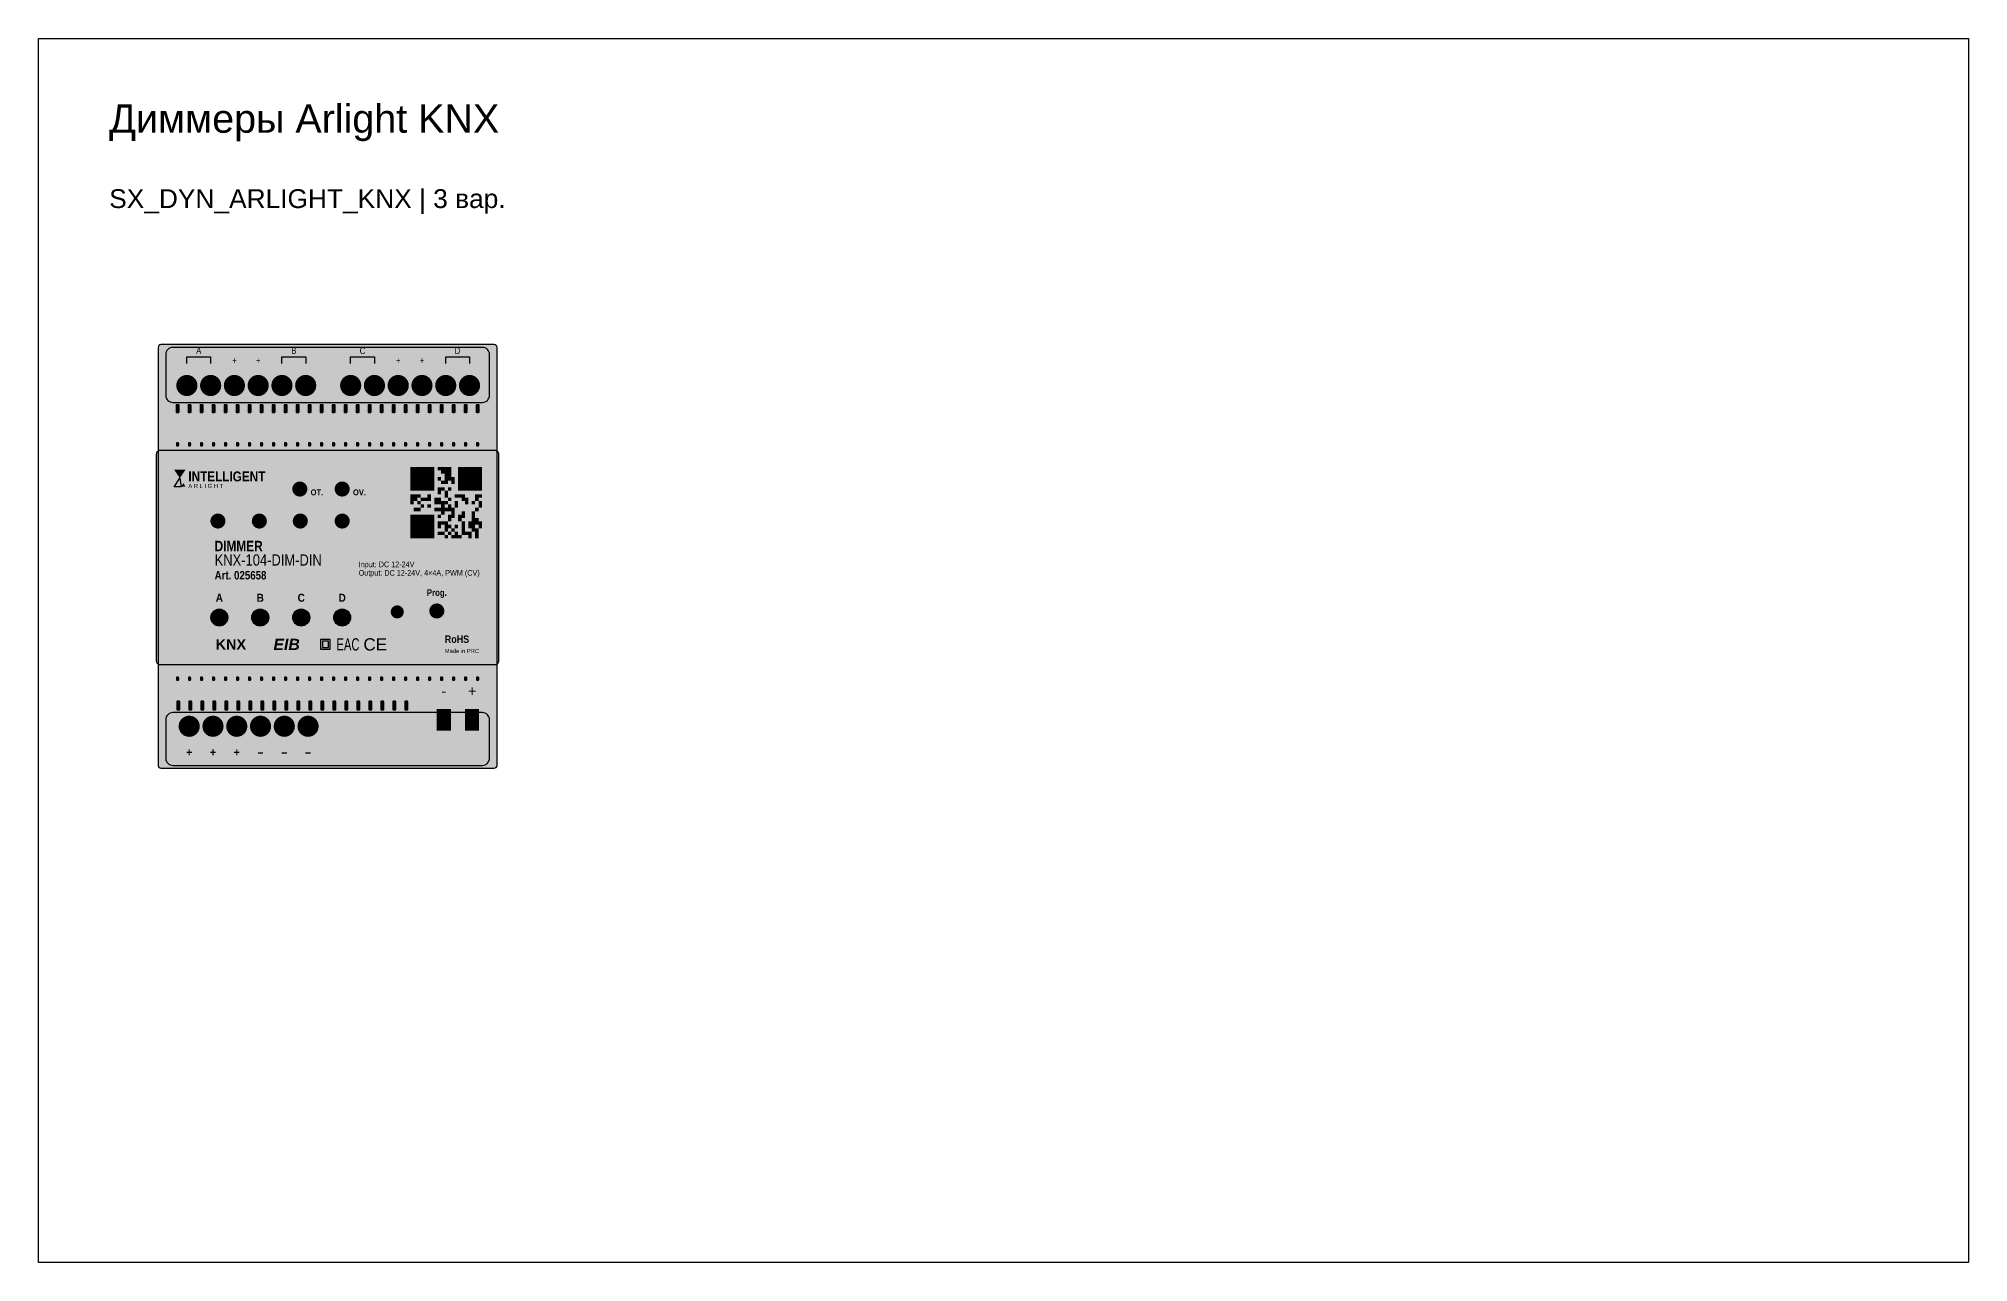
# Model space of a CAD drawing. Header units: millimetres. Extents: x 27500 to 33280, y -10980 to 420.
# Drawn here: x 28360 to 28770, y -800 to -540 of the extents above; entities that cross this region are included whole.
import ezdxf
from ezdxf.enums import TextEntityAlignment as Align

# ---------------------------------------------------------------- set-up
doc = ezdxf.new("R2010")
doc.units = ezdxf.units.MM
doc.styles.add('AL_Arial', font='arial.ttf')
doc.styles.add('AL_ArialBd', font='arialbd.ttf')
doc.styles.add('AL_ArialBdI', font='arialbi.ttf')
doc.styles.add('AL_ArialN', font='ARIALN.TTF')
doc.styles.get("Standard").update_dxf_attribs({"font": 'arial.ttf'})
doc.styles.add('SX_DYNAMIC_ARIAL', font='arial.ttf')

# ---------------------------------------------------------------- blocks, each defined once
blk = doc.blocks.new('SX_DYN_ARLIGHT_KNX_G001')
at = {"true_color": 0xd4d4d0}
blk.add_hatch(color=254, dxfattribs=at).paths.add_polyline_path([(0.6, -45), (71.4, -45, 0.414214), (72, -44.4), (72, 44.4, 0.414214), (71.4, 45), (0.6, 45, 0.414214), (0, 44.4), (0, -44.4, 0.414214)])
at = {"true_color": 0xdcdcd8}
for points in [[(3.1, 32.7), (68.9, 32.7, 0.414214), (70.4, 34.2), (70.4, 42.9, 0.414214), (68.9, 44.4), (3.1, 44.4, 0.414214), (1.6, 42.9), (1.6, 34.2, 0.414214)], [(3.1, -44.4), (68.9, -44.4, 0.414214), (70.4, -42.9), (70.4, -34.7, 0.414214), (68.9, -33.2), (3.1, -33.2, 0.414214), (1.6, -34.7), (1.6, -42.9, 0.414214)]]:
    blk.add_hatch(color=254, dxfattribs=at).paths.add_polyline_path(points)
at = {"true_color": 0x262c28}
h = blk.add_hatch(color=250, dxfattribs=at)
edge = h.paths.add_edge_path()
edge.add_arc((6.1, 36.3), 2.25, 0, 360)
at = {"true_color": 0x466054}
h = blk.add_hatch(color=251, dxfattribs=at)
edge = h.paths.add_edge_path()
edge.add_arc((6.1, 36.3), 1.67, 0, 360)
at = {"true_color": 0x262c28}
h = blk.add_hatch(color=250, dxfattribs=at)
edge = h.paths.add_edge_path()
edge.add_arc((11.15, 36.3), 2.25, 0, 360)
at = {"true_color": 0x466054}
h = blk.add_hatch(color=251, dxfattribs=at)
edge = h.paths.add_edge_path()
edge.add_arc((11.15, 36.3), 1.67, 0, 360)
at = {"true_color": 0x262c28}
h = blk.add_hatch(color=250, dxfattribs=at)
edge = h.paths.add_edge_path()
edge.add_arc((16.2, 36.3), 2.25, 0, 360)
at = {"true_color": 0x466054}
h = blk.add_hatch(color=251, dxfattribs=at)
edge = h.paths.add_edge_path()
edge.add_arc((16.2, 36.3), 1.67, 0, 360)
at = {"true_color": 0x262c28}
h = blk.add_hatch(color=250, dxfattribs=at)
edge = h.paths.add_edge_path()
edge.add_arc((21.25, 36.3), 2.25, 0, 360)
at = {"true_color": 0x466054}
h = blk.add_hatch(color=251, dxfattribs=at)
edge = h.paths.add_edge_path()
edge.add_arc((21.25, 36.3), 1.67, 0, 360)
at = {"true_color": 0x262c28}
h = blk.add_hatch(color=250, dxfattribs=at)
edge = h.paths.add_edge_path()
edge.add_arc((26.3, 36.3), 2.25, 0, 360)
at = {"true_color": 0x466054}
h = blk.add_hatch(color=251, dxfattribs=at)
edge = h.paths.add_edge_path()
edge.add_arc((26.3, 36.3), 1.67, 0, 360)
at = {"true_color": 0x262c28}
h = blk.add_hatch(color=250, dxfattribs=at)
edge = h.paths.add_edge_path()
edge.add_arc((31.35, 36.3), 2.25, 0, 360)
at = {"true_color": 0x466054}
h = blk.add_hatch(color=251, dxfattribs=at)
edge = h.paths.add_edge_path()
edge.add_arc((31.35, 36.3), 1.67, 0, 360)
at = {"true_color": 0x262c28}
h = blk.add_hatch(color=250, dxfattribs=at)
edge = h.paths.add_edge_path()
edge.add_arc((40.9, 36.3), 2.25, 0, 360)
at = {"true_color": 0x466054}
h = blk.add_hatch(color=251, dxfattribs=at)
edge = h.paths.add_edge_path()
edge.add_arc((40.9, 36.3), 1.67, 0, 360)
at = {"true_color": 0x262c28}
h = blk.add_hatch(color=250, dxfattribs=at)
edge = h.paths.add_edge_path()
edge.add_arc((45.95, 36.3), 2.25, 0, 360)
at = {"true_color": 0x466054}
h = blk.add_hatch(color=251, dxfattribs=at)
edge = h.paths.add_edge_path()
edge.add_arc((45.95, 36.3), 1.67, 0, 360)
at = {"true_color": 0x262c28}
h = blk.add_hatch(color=250, dxfattribs=at)
edge = h.paths.add_edge_path()
edge.add_arc((51, 36.3), 2.25, 0, 360)
at = {"true_color": 0x466054}
h = blk.add_hatch(color=251, dxfattribs=at)
edge = h.paths.add_edge_path()
edge.add_arc((51, 36.3), 1.67, 0, 360)
at = {"true_color": 0x262c28}
h = blk.add_hatch(color=250, dxfattribs=at)
edge = h.paths.add_edge_path()
edge.add_arc((56.05, 36.3), 2.25, 0, 360)
at = {"true_color": 0x466054}
h = blk.add_hatch(color=251, dxfattribs=at)
edge = h.paths.add_edge_path()
edge.add_arc((56.05, 36.3), 1.67, 0, 360)
at = {"true_color": 0x262c28}
h = blk.add_hatch(color=250, dxfattribs=at)
edge = h.paths.add_edge_path()
edge.add_arc((61.1, 36.3), 2.25, 0, 360)
at = {"true_color": 0x466054}
h = blk.add_hatch(color=251, dxfattribs=at)
edge = h.paths.add_edge_path()
edge.add_arc((61.1, 36.3), 1.67, 0, 360)
at = {"true_color": 0x262c28}
h = blk.add_hatch(color=250, dxfattribs=at)
edge = h.paths.add_edge_path()
edge.add_arc((66.15, 36.3), 2.25, 0, 360)
at = {"true_color": 0x466054}
h = blk.add_hatch(color=251, dxfattribs=at)
edge = h.paths.add_edge_path()
edge.add_arc((66.15, 36.3), 1.67, 0, 360)
at = {"true_color": 0x3c3c3e}
for points in [[(4, 30.4), (4.25, 30.4, 0.414214), (4.55, 30.7), (4.55, 32.1, 0.414214), (4.25, 32.4), (4, 32.4, 0.414214), (3.7, 32.1), (3.7, 30.7, 0.414214)], [(6.55, 30.4), (6.8, 30.4, 0.414214), (7.1, 30.7), (7.1, 32.1, 0.414214), (6.8, 32.4), (6.55, 32.4, 0.414214), (6.25, 32.1), (6.25, 30.7, 0.414214)], [(9.1, 30.4), (9.35, 30.4, 0.414214), (9.65, 30.7), (9.65, 32.1, 0.414214), (9.35, 32.4), (9.1, 32.4, 0.414214), (8.8, 32.1), (8.8, 30.7, 0.414214)], [(11.65, 30.4), (11.9, 30.4, 0.414214), (12.2, 30.7), (12.2, 32.1, 0.414214), (11.9, 32.4), (11.65, 32.4, 0.414214), (11.35, 32.1), (11.35, 30.7, 0.414214)], [(14.2, 30.4), (14.45, 30.4, 0.414214), (14.75, 30.7), (14.75, 32.1, 0.414214), (14.45, 32.4), (14.2, 32.4, 0.414214), (13.9, 32.1), (13.9, 30.7, 0.414214)], [(16.75, 30.4), (17, 30.4, 0.414214), (17.3, 30.7), (17.3, 32.1, 0.414214), (17, 32.4), (16.75, 32.4, 0.414214), (16.45, 32.1), (16.45, 30.7, 0.414214)], [(19.3, 30.4), (19.55, 30.4, 0.414214), (19.85, 30.7), (19.85, 32.1, 0.414214), (19.55, 32.4), (19.3, 32.4, 0.414214), (19, 32.1), (19, 30.7, 0.414214)], [(21.85, 30.4), (22.1, 30.4, 0.414214), (22.4, 30.7), (22.4, 32.1, 0.414214), (22.1, 32.4), (21.85, 32.4, 0.414214), (21.55, 32.1), (21.55, 30.7, 0.414214)], [(24.4, 30.4), (24.65, 30.4, 0.414214), (24.95, 30.7), (24.95, 32.1, 0.414214), (24.65, 32.4), (24.4, 32.4, 0.414214), (24.1, 32.1), (24.1, 30.7, 0.414214)], [(26.95, 30.4), (27.2, 30.4, 0.414214), (27.5, 30.7), (27.5, 32.1, 0.414214), (27.2, 32.4), (26.95, 32.4, 0.414214), (26.65, 32.1), (26.65, 30.7, 0.414214)], [(29.5, 30.4), (29.75, 30.4, 0.414214), (30.05, 30.7), (30.05, 32.1, 0.414214), (29.75, 32.4), (29.5, 32.4, 0.414214), (29.2, 32.1), (29.2, 30.7, 0.414214)], [(32.05, 30.4), (32.3, 30.4, 0.414214), (32.6, 30.7), (32.6, 32.1, 0.414214), (32.3, 32.4), (32.05, 32.4, 0.414214), (31.75, 32.1), (31.75, 30.7, 0.414214)], [(34.6, 30.4), (34.85, 30.4, 0.414214), (35.15, 30.7), (35.15, 32.1, 0.414214), (34.85, 32.4), (34.6, 32.4, 0.414214), (34.3, 32.1), (34.3, 30.7, 0.414214)], [(37.15, 30.4), (37.4, 30.4, 0.414214), (37.7, 30.7), (37.7, 32.1, 0.414214), (37.4, 32.4), (37.15, 32.4, 0.414214), (36.85, 32.1), (36.85, 30.7, 0.414214)], [(39.7, 30.4), (39.95, 30.4, 0.414214), (40.25, 30.7), (40.25, 32.1, 0.414214), (39.95, 32.4), (39.7, 32.4, 0.414214), (39.4, 32.1), (39.4, 30.7, 0.414214)], [(42.25, 30.4), (42.5, 30.4, 0.414214), (42.8, 30.7), (42.8, 32.1, 0.414214), (42.5, 32.4), (42.25, 32.4, 0.414214), (41.95, 32.1), (41.95, 30.7, 0.414214)], [(44.8, 30.4), (45.05, 30.4, 0.414214), (45.35, 30.7), (45.35, 32.1, 0.414214), (45.05, 32.4), (44.8, 32.4, 0.414214), (44.5, 32.1), (44.5, 30.7, 0.414214)], [(47.35, 30.4), (47.6, 30.4, 0.414214), (47.9, 30.7), (47.9, 32.1, 0.414214), (47.6, 32.4), (47.35, 32.4, 0.414214), (47.05, 32.1), (47.05, 30.7, 0.414214)], [(49.9, 30.4), (50.15, 30.4, 0.414214), (50.45, 30.7), (50.45, 32.1, 0.414214), (50.15, 32.4), (49.9, 32.4, 0.414214), (49.6, 32.1), (49.6, 30.7, 0.414214)], [(52.45, 30.4), (52.7, 30.4, 0.414214), (53, 30.7), (53, 32.1, 0.414214), (52.7, 32.4), (52.45, 32.4, 0.414214), (52.15, 32.1), (52.15, 30.7, 0.414214)], [(55, 30.4), (55.25, 30.4, 0.414214), (55.55, 30.7), (55.55, 32.1, 0.414214), (55.25, 32.4), (55, 32.4, 0.414214), (54.7, 32.1), (54.7, 30.7, 0.414214)], [(57.55, 30.4), (57.8, 30.4, 0.414214), (58.1, 30.7), (58.1, 32.1, 0.414214), (57.8, 32.4), (57.55, 32.4, 0.414214), (57.25, 32.1), (57.25, 30.7, 0.414214)], [(60.1, 30.4), (60.35, 30.4, 0.414214), (60.65, 30.7), (60.65, 32.1, 0.414214), (60.35, 32.4), (60.1, 32.4, 0.414214), (59.8, 32.1), (59.8, 30.7, 0.414214)], [(62.65, 30.4), (62.9, 30.4, 0.414214), (63.2, 30.7), (63.2, 32.1, 0.414214), (62.9, 32.4), (62.65, 32.4, 0.414214), (62.35, 32.1), (62.35, 30.7, 0.414214)], [(65.2, 30.4), (65.45, 30.4, 0.414214), (65.75, 30.7), (65.75, 32.1, 0.414214), (65.45, 32.4), (65.2, 32.4, 0.414214), (64.9, 32.1), (64.9, 30.7, 0.414214)], [(67.75, 30.4), (68, 30.4, 0.414214), (68.3, 30.7), (68.3, 32.1, 0.414214), (68, 32.4), (67.75, 32.4, 0.414214), (67.45, 32.1), (67.45, 30.7, 0.414214)], [(4.15, -32.8), (4.4, -32.8, 0.414214), (4.7, -32.5), (4.7, -30.9, 0.414214), (4.4, -30.6), (4.15, -30.6, 0.414214), (3.85, -30.9), (3.85, -32.5, 0.414214)], [(6.7, -32.8), (6.95, -32.8, 0.414214), (7.25, -32.5), (7.25, -30.9, 0.414214), (6.95, -30.6), (6.7, -30.6, 0.414214), (6.4, -30.9), (6.4, -32.5, 0.414214)], [(9.25, -32.8), (9.5, -32.8, 0.414214), (9.8, -32.5), (9.8, -30.9, 0.414214), (9.5, -30.6), (9.25, -30.6, 0.414214), (8.95, -30.9), (8.95, -32.5, 0.414214)], [(11.8, -32.8), (12.05, -32.8, 0.414214), (12.35, -32.5), (12.35, -30.9, 0.414214), (12.05, -30.6), (11.8, -30.6, 0.414214), (11.5, -30.9), (11.5, -32.5, 0.414214)], [(14.35, -32.8), (14.6, -32.8, 0.414214), (14.9, -32.5), (14.9, -30.9, 0.414214), (14.6, -30.6), (14.35, -30.6, 0.414214), (14.05, -30.9), (14.05, -32.5, 0.414214)], [(16.9, -32.8), (17.15, -32.8, 0.414214), (17.45, -32.5), (17.45, -30.9, 0.414214), (17.15, -30.6), (16.9, -30.6, 0.414214), (16.6, -30.9), (16.6, -32.5, 0.414214)], [(19.45, -32.8), (19.7, -32.8, 0.414214), (20, -32.5), (20, -30.9, 0.414214), (19.7, -30.6), (19.45, -30.6, 0.414214), (19.15, -30.9), (19.15, -32.5, 0.414214)], [(22, -32.8), (22.25, -32.8, 0.414214), (22.55, -32.5), (22.55, -30.9, 0.414214), (22.25, -30.6), (22, -30.6, 0.414214), (21.7, -30.9), (21.7, -32.5, 0.414214)], [(24.55, -32.8), (24.8, -32.8, 0.414214), (25.1, -32.5), (25.1, -30.9, 0.414214), (24.8, -30.6), (24.55, -30.6, 0.414214), (24.25, -30.9), (24.25, -32.5, 0.414214)], [(27.1, -32.8), (27.35, -32.8, 0.414214), (27.65, -32.5), (27.65, -30.9, 0.414214), (27.35, -30.6), (27.1, -30.6, 0.414214), (26.8, -30.9), (26.8, -32.5, 0.414214)], [(29.65, -32.8), (29.9, -32.8, 0.414214), (30.2, -32.5), (30.2, -30.9, 0.414214), (29.9, -30.6), (29.65, -30.6, 0.414214), (29.35, -30.9), (29.35, -32.5, 0.414214)], [(32.2, -32.8), (32.45, -32.8, 0.414214), (32.75, -32.5), (32.75, -30.9, 0.414214), (32.45, -30.6), (32.2, -30.6, 0.414214), (31.9, -30.9), (31.9, -32.5, 0.414214)], [(34.75, -32.8), (35, -32.8, 0.414214), (35.3, -32.5), (35.3, -30.9, 0.414214), (35, -30.6), (34.75, -30.6, 0.414214), (34.45, -30.9), (34.45, -32.5, 0.414214)], [(37.3, -32.8), (37.55, -32.8, 0.414214), (37.85, -32.5), (37.85, -30.9, 0.414214), (37.55, -30.6), (37.3, -30.6, 0.414214), (37, -30.9), (37, -32.5, 0.414214)], [(39.85, -32.8), (40.1, -32.8, 0.414214), (40.4, -32.5), (40.4, -30.9, 0.414214), (40.1, -30.6), (39.85, -30.6, 0.414214), (39.55, -30.9), (39.55, -32.5, 0.414214)], [(42.4, -32.8), (42.65, -32.8, 0.414214), (42.95, -32.5), (42.95, -30.9, 0.414214), (42.65, -30.6), (42.4, -30.6, 0.414214), (42.1, -30.9), (42.1, -32.5, 0.414214)], [(44.95, -32.8), (45.2, -32.8, 0.414214), (45.5, -32.5), (45.5, -30.9, 0.414214), (45.2, -30.6), (44.95, -30.6, 0.414214), (44.65, -30.9), (44.65, -32.5, 0.414214)], [(47.5, -32.8), (47.75, -32.8, 0.414214), (48.05, -32.5), (48.05, -30.9, 0.414214), (47.75, -30.6), (47.5, -30.6, 0.414214), (47.2, -30.9), (47.2, -32.5, 0.414214)], [(50.05, -32.8), (50.3, -32.8, 0.414214), (50.6, -32.5), (50.6, -30.9, 0.414214), (50.3, -30.6), (50.05, -30.6, 0.414214), (49.75, -30.9), (49.75, -32.5, 0.414214)], [(52.6, -32.8), (52.85, -32.8, 0.414214), (53.15, -32.5), (53.15, -30.9, 0.414214), (52.85, -30.6), (52.6, -30.6, 0.414214), (52.3, -30.9), (52.3, -32.5, 0.414214)]]:
    blk.add_hatch(color=250, dxfattribs=at).paths.add_polyline_path(points)
at = {"true_color": 0xe8e8e5}
blk.add_hatch(color=254, dxfattribs=at).paths.add_polyline_path([(0.4, -23), (71.6, -23, 0.414214), (72.4, -22.2), (72.4, 21.7, 0.414214), (71.6, 22.5), (0.4, 22.5, 0.414214), (-0.4, 21.7), (-0.4, -22.2, 0.414214)])
at = {"true_color": 0x787878}
for points in [[(4.07, 23.3), (4.17, 23.3, 0.414214), (4.47, 23.6), (4.47, 24, 0.414214), (4.17, 24.3), (4.07, 24.3, 0.414214), (3.77, 24), (3.77, 23.6, 0.414214)], [(6.62, 23.3), (6.72, 23.3, 0.414214), (7.02, 23.6), (7.02, 24, 0.414214), (6.72, 24.3), (6.62, 24.3, 0.414214), (6.32, 24), (6.32, 23.6, 0.414214)], [(9.18, 23.3), (9.27, 23.3, 0.414214), (9.57, 23.6), (9.57, 24, 0.414214), (9.27, 24.3), (9.18, 24.3, 0.414214), (8.87, 24), (8.87, 23.6, 0.414214)], [(11.72, 23.3), (11.82, 23.3, 0.414214), (12.12, 23.6), (12.12, 24, 0.414214), (11.82, 24.3), (11.72, 24.3, 0.414214), (11.43, 24), (11.43, 23.6, 0.414214)], [(14.28, 23.3), (14.37, 23.3, 0.414214), (14.68, 23.6), (14.68, 24, 0.414214), (14.37, 24.3), (14.28, 24.3, 0.414214), (13.97, 24), (13.97, 23.6, 0.414214)], [(16.82, 23.3), (16.92, 23.3, 0.414214), (17.23, 23.6), (17.23, 24, 0.414214), (16.92, 24.3), (16.82, 24.3, 0.414214), (16.52, 24), (16.52, 23.6, 0.414214)], [(19.38, 23.3), (19.47, 23.3, 0.414214), (19.77, 23.6), (19.77, 24, 0.414214), (19.47, 24.3), (19.38, 24.3, 0.414214), (19.07, 24), (19.07, 23.6, 0.414214)], [(21.93, 23.3), (22.02, 23.3, 0.414214), (22.32, 23.6), (22.32, 24, 0.414214), (22.02, 24.3), (21.93, 24.3, 0.414214), (21.62, 24), (21.62, 23.6, 0.414214)], [(24.48, 23.3), (24.57, 23.3, 0.414214), (24.88, 23.6), (24.88, 24, 0.414214), (24.57, 24.3), (24.48, 24.3, 0.414214), (24.18, 24), (24.18, 23.6, 0.414214)], [(27.02, 23.3), (27.12, 23.3, 0.414214), (27.43, 23.6), (27.43, 24, 0.414214), (27.12, 24.3), (27.02, 24.3, 0.414214), (26.73, 24), (26.73, 23.6, 0.414214)], [(29.57, 23.3), (29.68, 23.3, 0.414214), (29.98, 23.6), (29.98, 24, 0.414214), (29.68, 24.3), (29.57, 24.3, 0.414214), (29.27, 24), (29.27, 23.6, 0.414214)], [(32.12, 23.3), (32.23, 23.3, 0.414214), (32.52, 23.6), (32.52, 24, 0.414214), (32.23, 24.3), (32.12, 24.3, 0.414214), (31.82, 24), (31.82, 23.6, 0.414214)], [(34.67, 23.3), (34.78, 23.3, 0.414214), (35.08, 23.6), (35.08, 24, 0.414214), (34.78, 24.3), (34.67, 24.3, 0.414214), (34.38, 24), (34.38, 23.6, 0.414214)], [(37.23, 23.3), (37.33, 23.3, 0.414214), (37.62, 23.6), (37.62, 24, 0.414214), (37.33, 24.3), (37.23, 24.3, 0.414214), (36.92, 24), (36.92, 23.6, 0.414214)], [(39.77, 23.3), (39.88, 23.3, 0.414214), (40.17, 23.6), (40.17, 24, 0.414214), (39.88, 24.3), (39.77, 24.3, 0.414214), (39.48, 24), (39.48, 23.6, 0.414214)], [(42.33, 23.3), (42.42, 23.3, 0.414214), (42.73, 23.6), (42.73, 24, 0.414214), (42.42, 24.3), (42.33, 24.3, 0.414214), (42.02, 24), (42.02, 23.6, 0.414214)], [(44.87, 23.3), (44.98, 23.3, 0.414214), (45.27, 23.6), (45.27, 24, 0.414214), (44.98, 24.3), (44.87, 24.3, 0.414214), (44.58, 24), (44.58, 23.6, 0.414214)], [(47.42, 23.3), (47.52, 23.3, 0.414214), (47.83, 23.6), (47.83, 24, 0.414214), (47.52, 24.3), (47.42, 24.3, 0.414214), (47.12, 24), (47.12, 23.6, 0.414214)], [(49.98, 23.3), (50.08, 23.3, 0.414214), (50.38, 23.6), (50.38, 24, 0.414214), (50.08, 24.3), (49.98, 24.3, 0.414214), (49.67, 24), (49.67, 23.6, 0.414214)], [(52.52, 23.3), (52.62, 23.3, 0.414214), (52.92, 23.6), (52.92, 24, 0.414214), (52.62, 24.3), (52.52, 24.3, 0.414214), (52.23, 24), (52.23, 23.6, 0.414214)], [(55.08, 23.3), (55.17, 23.3, 0.414214), (55.48, 23.6), (55.48, 24, 0.414214), (55.17, 24.3), (55.08, 24.3, 0.414214), (54.77, 24), (54.77, 23.6, 0.414214)], [(57.62, 23.3), (57.73, 23.3, 0.414214), (58.02, 23.6), (58.02, 24, 0.414214), (57.73, 24.3), (57.62, 24.3, 0.414214), (57.33, 24), (57.33, 23.6, 0.414214)], [(60.17, 23.3), (60.27, 23.3, 0.414214), (60.58, 23.6), (60.58, 24, 0.414214), (60.27, 24.3), (60.17, 24.3, 0.414214), (59.87, 24), (59.87, 23.6, 0.414214)], [(62.73, 23.3), (62.83, 23.3, 0.414214), (63.12, 23.6), (63.12, 24, 0.414214), (62.83, 24.3), (62.73, 24.3, 0.414214), (62.42, 24), (62.42, 23.6, 0.414214)], [(65.27, 23.3), (65.38, 23.3, 0.414214), (65.67, 23.6), (65.67, 24, 0.414214), (65.38, 24.3), (65.27, 24.3, 0.414214), (64.97, 24), (64.97, 23.6, 0.414214)], [(67.82, 23.3), (67.92, 23.3, 0.414214), (68.22, 23.6), (68.22, 24, 0.414214), (67.92, 24.3), (67.82, 24.3, 0.414214), (67.52, 24), (67.52, 23.6, 0.414214)], [(4.07, -26.5), (4.17, -26.5, 0.414214), (4.47, -26.2), (4.47, -25.8, 0.414214), (4.17, -25.5), (4.07, -25.5, 0.414214), (3.77, -25.8), (3.77, -26.2, 0.414214)], [(6.62, -26.5), (6.72, -26.5, 0.414214), (7.02, -26.2), (7.02, -25.8, 0.414214), (6.72, -25.5), (6.62, -25.5, 0.414214), (6.32, -25.8), (6.32, -26.2, 0.414214)], [(9.18, -26.5), (9.27, -26.5, 0.414214), (9.57, -26.2), (9.57, -25.8, 0.414214), (9.27, -25.5), (9.18, -25.5, 0.414214), (8.87, -25.8), (8.87, -26.2, 0.414214)], [(11.72, -26.5), (11.82, -26.5, 0.414214), (12.12, -26.2), (12.12, -25.8, 0.414214), (11.82, -25.5), (11.72, -25.5, 0.414214), (11.43, -25.8), (11.43, -26.2, 0.414214)], [(14.28, -26.5), (14.37, -26.5, 0.414214), (14.68, -26.2), (14.68, -25.8, 0.414214), (14.37, -25.5), (14.28, -25.5, 0.414214), (13.97, -25.8), (13.97, -26.2, 0.414214)], [(16.82, -26.5), (16.92, -26.5, 0.414214), (17.23, -26.2), (17.23, -25.8, 0.414214), (16.92, -25.5), (16.82, -25.5, 0.414214), (16.52, -25.8), (16.52, -26.2, 0.414214)], [(19.38, -26.5), (19.47, -26.5, 0.414214), (19.77, -26.2), (19.77, -25.8, 0.414214), (19.47, -25.5), (19.38, -25.5, 0.414214), (19.07, -25.8), (19.07, -26.2, 0.414214)], [(21.93, -26.5), (22.02, -26.5, 0.414214), (22.32, -26.2), (22.32, -25.8, 0.414214), (22.02, -25.5), (21.93, -25.5, 0.414214), (21.62, -25.8), (21.62, -26.2, 0.414214)], [(24.48, -26.5), (24.57, -26.5, 0.414214), (24.88, -26.2), (24.88, -25.8, 0.414214), (24.57, -25.5), (24.48, -25.5, 0.414214), (24.18, -25.8), (24.18, -26.2, 0.414214)], [(27.02, -26.5), (27.12, -26.5, 0.414214), (27.43, -26.2), (27.43, -25.8, 0.414214), (27.12, -25.5), (27.02, -25.5, 0.414214), (26.73, -25.8), (26.73, -26.2, 0.414214)], [(29.57, -26.5), (29.68, -26.5, 0.414214), (29.98, -26.2), (29.98, -25.8, 0.414214), (29.68, -25.5), (29.57, -25.5, 0.414214), (29.27, -25.8), (29.27, -26.2, 0.414214)], [(32.12, -26.5), (32.23, -26.5, 0.414214), (32.52, -26.2), (32.52, -25.8, 0.414214), (32.23, -25.5), (32.12, -25.5, 0.414214), (31.82, -25.8), (31.82, -26.2, 0.414214)], [(34.67, -26.5), (34.78, -26.5, 0.414214), (35.08, -26.2), (35.08, -25.8, 0.414214), (34.78, -25.5), (34.67, -25.5, 0.414214), (34.38, -25.8), (34.38, -26.2, 0.414214)], [(37.23, -26.5), (37.33, -26.5, 0.414214), (37.62, -26.2), (37.62, -25.8, 0.414214), (37.33, -25.5), (37.23, -25.5, 0.414214), (36.92, -25.8), (36.92, -26.2, 0.414214)], [(39.77, -26.5), (39.88, -26.5, 0.414214), (40.17, -26.2), (40.17, -25.8, 0.414214), (39.88, -25.5), (39.77, -25.5, 0.414214), (39.48, -25.8), (39.48, -26.2, 0.414214)], [(42.33, -26.5), (42.42, -26.5, 0.414214), (42.73, -26.2), (42.73, -25.8, 0.414214), (42.42, -25.5), (42.33, -25.5, 0.414214), (42.02, -25.8), (42.02, -26.2, 0.414214)], [(44.87, -26.5), (44.98, -26.5, 0.414214), (45.27, -26.2), (45.27, -25.8, 0.414214), (44.98, -25.5), (44.87, -25.5, 0.414214), (44.58, -25.8), (44.58, -26.2, 0.414214)], [(47.42, -26.5), (47.52, -26.5, 0.414214), (47.83, -26.2), (47.83, -25.8, 0.414214), (47.52, -25.5), (47.42, -25.5, 0.414214), (47.12, -25.8), (47.12, -26.2, 0.414214)], [(49.98, -26.5), (50.08, -26.5, 0.414214), (50.38, -26.2), (50.38, -25.8, 0.414214), (50.08, -25.5), (49.98, -25.5, 0.414214), (49.67, -25.8), (49.67, -26.2, 0.414214)], [(52.52, -26.5), (52.62, -26.5, 0.414214), (52.92, -26.2), (52.92, -25.8, 0.414214), (52.62, -25.5), (52.52, -25.5, 0.414214), (52.23, -25.8), (52.23, -26.2, 0.414214)], [(55.08, -26.5), (55.17, -26.5, 0.414214), (55.48, -26.2), (55.48, -25.8, 0.414214), (55.17, -25.5), (55.08, -25.5, 0.414214), (54.77, -25.8), (54.77, -26.2, 0.414214)], [(57.62, -26.5), (57.73, -26.5, 0.414214), (58.02, -26.2), (58.02, -25.8, 0.414214), (57.73, -25.5), (57.62, -25.5, 0.414214), (57.33, -25.8), (57.33, -26.2, 0.414214)], [(60.17, -26.5), (60.27, -26.5, 0.414214), (60.58, -26.2), (60.58, -25.8, 0.414214), (60.27, -25.5), (60.17, -25.5, 0.414214), (59.87, -25.8), (59.87, -26.2, 0.414214)], [(62.73, -26.5), (62.83, -26.5, 0.414214), (63.12, -26.2), (63.12, -25.8, 0.414214), (62.83, -25.5), (62.73, -25.5, 0.414214), (62.42, -25.8), (62.42, -26.2, 0.414214)], [(65.27, -26.5), (65.38, -26.5, 0.414214), (65.67, -26.2), (65.67, -25.8, 0.414214), (65.38, -25.5), (65.27, -25.5, 0.414214), (64.97, -25.8), (64.97, -26.2, 0.414214)], [(67.82, -26.5), (67.92, -26.5, 0.414214), (68.22, -26.2), (68.22, -25.8, 0.414214), (67.92, -25.5), (67.82, -25.5, 0.414214), (67.52, -25.8), (67.52, -26.2, 0.414214)]]:
    blk.add_hatch(color=8, dxfattribs=at).paths.add_polyline_path(points)
at = {"true_color": 0x28282a}
blk.add_hatch(color=250, dxfattribs=at).paths.add_polyline_path([(3.4, 18.41), (5.82, 18.41), (4.61, 16.6)])
at = {"true_color": 0x1e1e20}
for points in [[(53.6, 13.93), (58.67, 13.93), (58.67, 19), (53.6, 19)], [(55.05, 15.38), (57.22, 15.38), (57.22, 17.55), (55.05, 17.55)], [(59.39, 18.28), (60.11, 18.28), (60.11, 19), (59.39, 19)], [(59.39, 16.1), (60.11, 16.1), (60.11, 16.83), (59.39, 16.83)], [(60.11, 18.28), (60.84, 18.28), (60.84, 19), (60.11, 19)], [(60.11, 17.55), (60.84, 17.55), (60.84, 18.28), (60.11, 18.28)], [(60.84, 18.28), (61.56, 18.28), (61.56, 19), (60.84, 19)], [(60.84, 17.55), (61.56, 17.55), (61.56, 18.28), (60.84, 18.28)], [(60.84, 16.83), (61.56, 16.83), (61.56, 17.55), (60.84, 17.55)], [(60.84, 16.1), (61.56, 16.1), (61.56, 16.83), (60.84, 16.83)], [(61.56, 18.28), (62.29, 18.28), (62.29, 19), (61.56, 19)], [(61.56, 17.55), (62.29, 17.55), (62.29, 18.28), (61.56, 18.28)], [(61.56, 16.83), (62.29, 16.83), (62.29, 17.55), (61.56, 17.55)], [(61.56, 16.1), (62.29, 16.1), (62.29, 16.83), (61.56, 16.83)], [(62.29, 16.1), (63.01, 16.1), (63.01, 16.83), (62.29, 16.83)], [(63.73, 13.93), (68.8, 13.93), (68.8, 19), (63.73, 19)], [(65.18, 15.38), (67.35, 15.38), (67.35, 17.55), (65.18, 17.55)], [(53.6, 12.49), (54.32, 12.49), (54.32, 13.21), (53.6, 13.21)], [(53.6, 11.76), (54.32, 11.76), (54.32, 12.49), (53.6, 12.49)], [(54.32, 12.49), (55.05, 12.49), (55.05, 13.21), (54.32, 13.21)], [(54.32, 11.76), (55.05, 11.76), (55.05, 12.49), (54.32, 12.49)], [(55.05, 12.49), (55.77, 12.49), (55.77, 13.21), (55.05, 13.21)], [(55.77, 11.76), (56.5, 11.76), (56.5, 12.49), (55.77, 12.49)], [(56.5, 11.76), (57.22, 11.76), (57.22, 12.49), (56.5, 12.49)], [(57.22, 12.49), (57.94, 12.49), (57.94, 13.21), (57.22, 13.21)], [(57.22, 11.76), (57.94, 11.76), (57.94, 12.49), (57.22, 12.49)], [(58.67, 11.76), (59.39, 11.76), (59.39, 12.49), (58.67, 12.49)], [(59.39, 13.93), (60.11, 13.93), (60.11, 14.66), (59.39, 14.66)], [(59.39, 13.21), (60.11, 13.21), (60.11, 13.93), (59.39, 13.93)], [(59.39, 11.76), (60.11, 11.76), (60.11, 12.49), (59.39, 12.49)], [(60.11, 15.38), (60.84, 15.38), (60.84, 16.1), (60.11, 16.1)], [(60.11, 13.93), (60.84, 13.93), (60.84, 14.66), (60.11, 14.66)], [(60.84, 15.38), (61.56, 15.38), (61.56, 16.1), (60.84, 16.1)], [(60.84, 13.21), (61.56, 13.21), (61.56, 13.93), (60.84, 13.93)], [(60.84, 12.49), (61.56, 12.49), (61.56, 13.21), (60.84, 13.21)], [(61.56, 13.93), (62.29, 13.93), (62.29, 14.66), (61.56, 14.66)], [(61.56, 11.76), (62.29, 11.76), (62.29, 12.49), (61.56, 12.49)], [(62.29, 15.38), (63.01, 15.38), (63.01, 16.1), (62.29, 16.1)], [(63.01, 12.49), (63.73, 12.49), (63.73, 13.21), (63.01, 13.21)], [(63.73, 12.49), (64.46, 12.49), (64.46, 13.21), (63.73, 13.21)], [(64.46, 12.49), (65.18, 12.49), (65.18, 13.21), (64.46, 13.21)], [(64.46, 11.76), (65.18, 11.76), (65.18, 12.49), (64.46, 12.49)], [(65.18, 11.76), (65.9, 11.76), (65.9, 12.49), (65.18, 12.49)], [(67.35, 12.49), (68.08, 12.49), (68.08, 13.21), (67.35, 13.21)], [(67.35, 11.76), (68.08, 11.76), (68.08, 12.49), (67.35, 12.49)], [(68.08, 12.49), (68.8, 12.49), (68.8, 13.21), (68.08, 13.21)], [(53.6, 11.04), (54.32, 11.04), (54.32, 11.76), (53.6, 11.76)], [(53.6, 3.8), (58.67, 3.8), (58.67, 8.87), (53.6, 8.87)], [(54.32, 9.59), (55.05, 9.59), (55.05, 10.31), (54.32, 10.31)], [(55.05, 11.04), (55.77, 11.04), (55.77, 11.76), (55.05, 11.76)], [(55.05, 9.59), (55.77, 9.59), (55.77, 10.31), (55.05, 10.31)], [(55.77, 10.31), (56.5, 10.31), (56.5, 11.04), (55.77, 11.04)], [(57.22, 10.31), (57.94, 10.31), (57.94, 11.04), (57.22, 11.04)], [(58.67, 11.04), (59.39, 11.04), (59.39, 11.76), (58.67, 11.76)], [(58.67, 9.59), (59.39, 9.59), (59.39, 10.31), (58.67, 10.31)], [(59.39, 11.04), (60.11, 11.04), (60.11, 11.76), (59.39, 11.76)], [(59.39, 9.59), (60.11, 9.59), (60.11, 10.31), (59.39, 10.31)], [(59.39, 8.14), (60.11, 8.14), (60.11, 8.87), (59.39, 8.87)], [(60.11, 11.04), (60.84, 11.04), (60.84, 11.76), (60.11, 11.76)], [(60.11, 10.31), (60.84, 10.31), (60.84, 11.04), (60.11, 11.04)], [(60.11, 9.59), (60.84, 9.59), (60.84, 10.31), (60.11, 10.31)], [(60.11, 8.87), (60.84, 8.87), (60.84, 9.59), (60.11, 9.59)], [(60.84, 11.04), (61.56, 11.04), (61.56, 11.76), (60.84, 11.76)], [(60.84, 9.59), (61.56, 9.59), (61.56, 10.31), (60.84, 10.31)], [(61.56, 10.31), (62.29, 10.31), (62.29, 11.04), (61.56, 11.04)], [(61.56, 9.59), (62.29, 9.59), (62.29, 10.31), (61.56, 10.31)], [(61.56, 8.14), (62.29, 8.14), (62.29, 8.87), (61.56, 8.87)], [(62.29, 9.59), (63.01, 9.59), (63.01, 10.31), (62.29, 10.31)], [(62.29, 8.87), (63.01, 8.87), (63.01, 9.59), (62.29, 9.59)], [(62.29, 8.14), (63.01, 8.14), (63.01, 8.87), (62.29, 8.87)], [(63.01, 11.04), (63.73, 11.04), (63.73, 11.76), (63.01, 11.76)], [(63.01, 10.31), (63.73, 10.31), (63.73, 11.04), (63.01, 11.04)], [(63.73, 8.14), (64.46, 8.14), (64.46, 8.87), (63.73, 8.87)], [(64.46, 8.87), (65.18, 8.87), (65.18, 9.59), (64.46, 9.59)], [(64.46, 8.14), (65.18, 8.14), (65.18, 8.87), (64.46, 8.87)], [(65.18, 11.04), (65.9, 11.04), (65.9, 11.76), (65.18, 11.76)], [(66.63, 11.04), (67.35, 11.04), (67.35, 11.76), (66.63, 11.76)], [(66.63, 8.87), (67.35, 8.87), (67.35, 9.59), (66.63, 9.59)], [(66.63, 8.14), (67.35, 8.14), (67.35, 8.87), (66.63, 8.87)], [(67.35, 9.59), (68.08, 9.59), (68.08, 10.31), (67.35, 10.31)], [(68.08, 11.04), (68.8, 11.04), (68.8, 11.76), (68.08, 11.76)], [(68.08, 10.31), (68.8, 10.31), (68.8, 11.04), (68.08, 11.04)], [(55.05, 5.25), (57.22, 5.25), (57.22, 7.42), (55.05, 7.42)], [(59.39, 6.7), (60.11, 6.7), (60.11, 7.42), (59.39, 7.42)], [(59.39, 5.97), (60.11, 5.97), (60.11, 6.7), (59.39, 6.7)], [(59.39, 4.52), (60.11, 4.52), (60.11, 5.25), (59.39, 5.25)], [(60.11, 6.7), (60.84, 6.7), (60.84, 7.42), (60.11, 7.42)], [(60.11, 4.52), (60.84, 4.52), (60.84, 5.25), (60.11, 5.25)], [(60.84, 6.7), (61.56, 6.7), (61.56, 7.42), (60.84, 7.42)], [(60.84, 5.97), (61.56, 5.97), (61.56, 6.7), (60.84, 6.7)], [(60.84, 5.25), (61.56, 5.25), (61.56, 5.97), (60.84, 5.97)], [(60.84, 3.8), (61.56, 3.8), (61.56, 4.52), (60.84, 4.52)], [(61.56, 7.42), (62.29, 7.42), (62.29, 8.14), (61.56, 8.14)], [(61.56, 5.97), (62.29, 5.97), (62.29, 6.7), (61.56, 6.7)], [(61.56, 4.52), (62.29, 4.52), (62.29, 5.25), (61.56, 5.25)], [(62.29, 5.25), (63.01, 5.25), (63.01, 5.97), (62.29, 5.97)], [(62.29, 3.8), (63.01, 3.8), (63.01, 4.52), (62.29, 4.52)], [(63.01, 5.97), (63.73, 5.97), (63.73, 6.7), (63.01, 6.7)], [(63.01, 4.52), (63.73, 4.52), (63.73, 5.25), (63.01, 5.25)], [(63.01, 3.8), (63.73, 3.8), (63.73, 4.52), (63.01, 4.52)], [(63.73, 7.42), (64.46, 7.42), (64.46, 8.14), (63.73, 8.14)], [(63.73, 3.8), (64.46, 3.8), (64.46, 4.52), (63.73, 4.52)], [(64.46, 6.7), (65.18, 6.7), (65.18, 7.42), (64.46, 7.42)], [(64.46, 5.97), (65.18, 5.97), (65.18, 6.7), (64.46, 6.7)], [(64.46, 5.25), (65.18, 5.25), (65.18, 5.97), (64.46, 5.97)], [(64.46, 4.52), (65.18, 4.52), (65.18, 5.25), (64.46, 5.25)], [(65.18, 4.52), (65.9, 4.52), (65.9, 5.25), (65.18, 5.25)], [(65.9, 6.7), (66.63, 6.7), (66.63, 7.42), (65.9, 7.42)], [(65.9, 5.97), (66.63, 5.97), (66.63, 6.7), (65.9, 6.7)], [(65.9, 4.52), (66.63, 4.52), (66.63, 5.25), (65.9, 5.25)], [(65.9, 3.8), (66.63, 3.8), (66.63, 4.52), (65.9, 4.52)], [(66.63, 7.42), (67.35, 7.42), (67.35, 8.14), (66.63, 8.14)], [(66.63, 6.7), (67.35, 6.7), (67.35, 7.42), (66.63, 7.42)], [(66.63, 5.97), (67.35, 5.97), (67.35, 6.7), (66.63, 6.7)], [(66.63, 5.25), (67.35, 5.25), (67.35, 5.97), (66.63, 5.97)], [(67.35, 7.42), (68.08, 7.42), (68.08, 8.14), (67.35, 8.14)], [(67.35, 6.7), (68.08, 6.7), (68.08, 7.42), (67.35, 7.42)], [(67.35, 5.25), (68.08, 5.25), (68.08, 5.97), (67.35, 5.97)], [(67.35, 4.52), (68.08, 4.52), (68.08, 5.25), (67.35, 5.25)], [(67.35, 3.8), (68.08, 3.8), (68.08, 4.52), (67.35, 4.52)], [(68.08, 6.7), (68.8, 6.7), (68.8, 7.42), (68.08, 7.42)], [(68.08, 5.97), (68.8, 5.97), (68.8, 6.7), (68.08, 6.7)]]:
    blk.add_hatch(color=250, dxfattribs=at).paths.add_polyline_path(points)
at = {"true_color": 0xf0f0f0}
for points in [[(54.32, 14.66), (57.94, 14.66), (57.94, 18.28), (54.32, 18.28)], [(64.46, 14.66), (68.08, 14.66), (68.08, 18.28), (64.46, 18.28)], [(54.32, 4.52), (57.94, 4.52), (57.94, 8.14), (54.32, 8.14)]]:
    blk.add_hatch(color=7, dxfattribs=at).paths.add_polyline_path(points)
at = {"true_color": 0xe2282e}
blk.add_hatch(color=242, dxfattribs=at).paths.add_polyline_path([(4.9, 14.79), (5.82, 14.79), (5.36, 15.56)])
at = {"true_color": 0x58585a}
h = blk.add_hatch(color=251, dxfattribs=at)
edge = h.paths.add_edge_path()
edge.add_arc((30.1, 14.3), 1.6, 0, 360)
h = blk.add_hatch(color=251, dxfattribs=at)
edge = h.paths.add_edge_path()
edge.add_arc((39.1, 14.3), 1.6, 0, 360)
h = blk.add_hatch(color=251, dxfattribs=at)
edge = h.paths.add_edge_path()
edge.add_arc((12.7, 7.5), 1.6, 0, 360)
h = blk.add_hatch(color=251, dxfattribs=at)
edge = h.paths.add_edge_path()
edge.add_arc((21.5, 7.5), 1.6, 0, 360)
h = blk.add_hatch(color=251, dxfattribs=at)
edge = h.paths.add_edge_path()
edge.add_arc((30.2, 7.5), 1.6, 0, 360)
h = blk.add_hatch(color=251, dxfattribs=at)
edge = h.paths.add_edge_path()
edge.add_arc((39.1, 7.5), 1.6, 0, 360)
at = {"true_color": 0x28aa5a}
blk.add_hatch(color=105, dxfattribs=at).paths.add_polyline_path([(0.4, -22.4), (5.6, -22.4), (0.4, -10.5)])
at = {"true_color": 0xe24252}
h = blk.add_hatch(color=13, dxfattribs=at)
edge = h.paths.add_edge_path()
edge.add_arc((13, -13), 1.8, 0, 360)
h = blk.add_hatch(color=13, dxfattribs=at)
edge = h.paths.add_edge_path()
edge.add_arc((21.7, -13), 1.8, 0, 360)
h = blk.add_hatch(color=13, dxfattribs=at)
edge = h.paths.add_edge_path()
edge.add_arc((30.4, -13), 1.8, 0, 360)
h = blk.add_hatch(color=13, dxfattribs=at)
edge = h.paths.add_edge_path()
edge.add_arc((39.1, -13), 1.8, 0, 360)
at = {"true_color": 0x58585a}
h = blk.add_hatch(color=251, dxfattribs=at)
edge = h.paths.add_edge_path()
edge.add_arc((50.8, -11.8), 1.4, 0, 360)
at = {"true_color": 0x281416}
h = blk.add_hatch(color=248, dxfattribs=at)
edge = h.paths.add_edge_path()
edge.add_arc((59.2, -11.6), 1.6, 0, 360)
at = {"true_color": 0xafafac}
blk.add_hatch(color=253, dxfattribs=at).paths.add_polyline_path([(56.4, -42.5), (70.6, -42.5), (70.6, -30), (56.4, -30)])
at = {"true_color": 0x242426}
blk.add_hatch(color=250, dxfattribs=at).paths.add_polyline_path([(57.7, -41.9), (63.7, -41.9), (63.7, -30.7), (57.7, -30.7)])
at = {"true_color": 0x141416}
blk.add_hatch(color=250, dxfattribs=at).paths.add_polyline_path([(59.2, -37), (62.2, -37), (62.2, -32.4), (59.2, -32.4)])
at = {"true_color": 0xce282e}
blk.add_hatch(color=242, dxfattribs=at).paths.add_polyline_path([(63.7, -41.9), (69.7, -41.9), (69.7, -30.7), (63.7, -30.7)])
at = {"true_color": 0x961a20}
blk.add_hatch(color=244, dxfattribs=at).paths.add_polyline_path([(65.2, -37), (68.2, -37), (68.2, -32.4), (65.2, -32.4)])
at = {"true_color": 0x262c28}
h = blk.add_hatch(color=250, dxfattribs=at)
edge = h.paths.add_edge_path()
edge.add_arc((6.6, -36.1), 2.25, 0, 360)
at = {"true_color": 0x466054}
h = blk.add_hatch(color=251, dxfattribs=at)
edge = h.paths.add_edge_path()
edge.add_arc((6.6, -36.1), 1.67, 0, 360)
at = {"true_color": 0x262c28}
h = blk.add_hatch(color=250, dxfattribs=at)
edge = h.paths.add_edge_path()
edge.add_arc((11.65, -36.1), 2.25, 0, 360)
at = {"true_color": 0x466054}
h = blk.add_hatch(color=251, dxfattribs=at)
edge = h.paths.add_edge_path()
edge.add_arc((11.65, -36.1), 1.67, 0, 360)
at = {"true_color": 0x262c28}
h = blk.add_hatch(color=250, dxfattribs=at)
edge = h.paths.add_edge_path()
edge.add_arc((16.7, -36.1), 2.25, 0, 360)
at = {"true_color": 0x466054}
h = blk.add_hatch(color=251, dxfattribs=at)
edge = h.paths.add_edge_path()
edge.add_arc((16.7, -36.1), 1.67, 0, 360)
at = {"true_color": 0x262c28}
h = blk.add_hatch(color=250, dxfattribs=at)
edge = h.paths.add_edge_path()
edge.add_arc((21.75, -36.1), 2.25, 0, 360)
at = {"true_color": 0x466054}
h = blk.add_hatch(color=251, dxfattribs=at)
edge = h.paths.add_edge_path()
edge.add_arc((21.75, -36.1), 1.67, 0, 360)
at = {"true_color": 0x262c28}
h = blk.add_hatch(color=250, dxfattribs=at)
edge = h.paths.add_edge_path()
edge.add_arc((26.8, -36.1), 2.25, 0, 360)
at = {"true_color": 0x466054}
h = blk.add_hatch(color=251, dxfattribs=at)
edge = h.paths.add_edge_path()
edge.add_arc((26.8, -36.1), 1.67, 0, 360)
at = {"true_color": 0x262c28}
h = blk.add_hatch(color=250, dxfattribs=at)
edge = h.paths.add_edge_path()
edge.add_arc((31.85, -36.1), 2.25, 0, 360)
at = {"true_color": 0x466054}
h = blk.add_hatch(color=251, dxfattribs=at)
edge = h.paths.add_edge_path()
edge.add_arc((31.85, -36.1), 1.67, 0, 360)
at = {"color": 250, "true_color": 0x1a1e1c}
for p, q in [((6.1, 35.17), (6.1, 37.42)), ((11.15, 35.17), (11.15, 37.42)), ((16.2, 35.17), (16.2, 37.42)), ((21.25, 35.17), (21.25, 37.42)), ((26.3, 35.17), (26.3, 37.42)), ((31.35, 35.17), (31.35, 37.42)), ((40.9, 35.17), (40.9, 37.42)), ((45.95, 35.17), (45.95, 37.42)), ((51, 35.17), (51, 37.42)), ((56.05, 35.17), (56.05, 37.42)), ((61.1, 35.17), (61.1, 37.42)), ((66.15, 35.17), (66.15, 37.42)), ((4.97, 36.3), (7.22, 36.3)), ((10.03, 36.3), (12.28, 36.3)), ((15.07, 36.3), (17.32, 36.3)), ((20.12, 36.3), (22.38, 36.3)), ((25.18, 36.3), (27.43, 36.3)), ((30.23, 36.3), (32.48, 36.3)), ((39.77, 36.3), (42.02, 36.3)), ((44.83, 36.3), (47.08, 36.3)), ((49.88, 36.3), (52.12, 36.3)), ((54.92, 36.3), (57.17, 36.3)), ((59.98, 36.3), (62.23, 36.3)), ((65.03, 36.3), (67.28, 36.3)), ((5.47, -36.1), (7.72, -36.1)), ((6.6, -37.23), (6.6, -34.98)), ((10.53, -36.1), (12.78, -36.1)), ((11.65, -37.23), (11.65, -34.98)), ((15.57, -36.1), (17.82, -36.1)), ((16.7, -37.23), (16.7, -34.98)), ((20.62, -36.1), (22.88, -36.1)), ((21.75, -37.23), (21.75, -34.98)), ((25.68, -36.1), (27.93, -36.1)), ((26.8, -37.23), (26.8, -34.98)), ((30.73, -36.1), (32.98, -36.1)), ((31.85, -37.23), (31.85, -34.98))]:
    blk.add_line(p, q, dxfattribs=at)
blk.add_lwpolyline([(0.6, -45), (71.4, -45, 0.414214), (72, -44.4), (72, 44.4, 0.414214), (71.4, 45), (0.6, 45, 0.414214), (0, 44.4), (0, -44.4, 0.414214)], format="xyb", close=True)
at = {"color": 253, "true_color": 0xa9a9a6}
for points in [[(3.1, 32.7), (68.9, 32.7, 0.414214), (70.4, 34.2), (70.4, 42.9, 0.414214), (68.9, 44.4), (3.1, 44.4, 0.414214), (1.6, 42.9), (1.6, 34.2, 0.414214)], [(3.1, -44.4), (68.9, -44.4, 0.414214), (70.4, -42.9), (70.4, -34.7, 0.414214), (68.9, -33.2), (3.1, -33.2, 0.414214), (1.6, -34.7), (1.6, -42.9, 0.414214)]]:
    blk.add_lwpolyline(points, format="xyb", close=True, dxfattribs=at)
at = {"color": 250, "true_color": 0x363638}
for points in [[(6.1, 41), (6.1, 42.4), (11.15, 42.4), (11.15, 41)], [(26.3, 41), (26.3, 42.4), (31.35, 42.4), (31.35, 41)], [(40.9, 41), (40.9, 42.4), (45.95, 42.4), (45.95, 41)], [(61.1, 41), (61.1, 42.4), (66.15, 42.4), (66.15, 41)]]:
    blk.add_lwpolyline(points, dxfattribs=at)
at = {"color": 253, "true_color": 0xa5a5a2}
blk.add_lwpolyline([(0.4, -23), (71.6, -23, 0.414214), (72.4, -22.2), (72.4, 21.7, 0.414214), (71.6, 22.5), (0.4, 22.5, 0.414214), (-0.4, 21.7), (-0.4, -22.2, 0.414214)], format="xyb", close=True, dxfattribs=at)
at = {"color": 250, "true_color": 0x28282a}
blk.add_lwpolyline([(3.4, 14.79), (4.61, 16.6), (4.9, 14.79)], close=True, dxfattribs=at)
at = {"color": 250, "true_color": 0x363638}
for points in [[(34.5, -19.74), (36.58, -19.74), (36.58, -17.66), (34.5, -17.66)], [(34.89, -19.35), (36.19, -19.35), (36.19, -18.05), (34.89, -18.05)]]:
    blk.add_lwpolyline(points, close=True, dxfattribs=at)
at = {"color": 17, "true_color": 0x962832}
for centre in [(13, -13), (21.7, -13), (30.4, -13), (39.1, -13)]:
    blk.add_circle(centre, 1.8, dxfattribs=at)
at = {"color": 250, "true_color": 0x363638}
for s, height, style, width, p in [('A', 1.4, 'AL_Arial', 0.85, (8.62, 43.7)), ('+', 1.4, 'AL_Arial', 0.8, (16.2, 41.6)), ('+', 1.4, 'AL_Arial', 0.8, (21.25, 41.6)), ('B', 1.4, 'AL_Arial', 0.85, (28.82, 43.7)), ('C', 1.4, 'AL_Arial', 0.85, (43.42, 43.7)), ('+', 1.4, 'AL_Arial', 0.8, (51, 41.6)), ('+', 1.4, 'AL_Arial', 0.8, (56.05, 41.6)), ('D', 1.4, 'AL_Arial', 0.85, (63.62, 43.7)), ('A', 1.7, 'AL_ArialBd', 0.9, (13, -8.8)), ('B', 1.7, 'AL_ArialBd', 0.9, (21.7, -8.8)), ('C', 1.7, 'AL_ArialBd', 0.9, (30.4, -8.8)), ('D', 1.7, 'AL_ArialBd', 0.9, (39.1, -8.8)), ('Prog.', 1.4, 'AL_ArialBd', 0.85, (59.2, -7.7)), ('+', 1.8, 'AL_ArialBd', 0.9, (6.6, -41.6)), ('+', 1.8, 'AL_ArialBd', 0.9, (11.65, -41.6)), ('+', 1.8, 'AL_ArialBd', 0.9, (16.7, -41.6)), ('–', 1.8, 'AL_ArialBd', 0.9, (21.75, -41.6)), ('–', 1.8, 'AL_ArialBd', 0.9, (26.8, -41.6)), ('–', 1.8, 'AL_ArialBd', 0.9, (31.85, -41.6))]:
    blk.add_text(s, height=height, dxfattribs=dict(at, style=style, width=width)).set_placement(p, align=Align.MIDDLE_CENTER)
at = {"color": 250, "true_color": 0x28282a, "style": 'AL_ArialBd', "width": 0.85}
blk.add_text('INTELLIGENT', height=2.1, dxfattribs=at).set_placement((6.42, 16.98), align=Align.MIDDLE_LEFT)
at = {"color": 250, "true_color": 0x28282a, "style": 'AL_Arial'}
blk.add_text('A R L I G H T', height=0.882, dxfattribs=at).set_placement((6.42, 14.96), align=Align.MIDDLE_LEFT)
at = {"color": 250, "true_color": 0x363638}
for s, height, style, width, p in [('OT.', 1.25, 'AL_ArialBd', 0.8, (32.4, 13.6)), ('OV.', 1.25, 'AL_ArialBd', 0.8, (41.4, 13.6)), ('DIMMER', 2.2, 'AL_ArialBd', 0.82, (12, 2.2)), ('KNX-104-DIM-DIN', 2.4, 'AL_Arial', 0.82, (12, -0.77)), ('Art. 025658', 1.8, 'AL_ArialBd', 0.82, (12, -4.01)), ('Output: DC 12-24V, 4×4A, PWM (CV)', 1.2, 'AL_Arial', 0.8, (42.6, -3.5)), ('Input: DC 12-24V', 1.2, 'AL_Arial', 0.8, (42.6, -1.7)), ('EAC', 2.6, 'AL_ArialN', 0.8, (37.88, -18.7)), ('Made in PRC', 0.9, 'AL_Arial', 0.85, (60.9, -20.1)), ('RoHS', 1.6, 'AL_ArialBd', 0.85, (60.9, -17.6))]:
    blk.add_text(s, height=height, dxfattribs=dict(at, style=style, width=width)).set_placement(p, align=Align.MIDDLE_LEFT)
for s, height, style, p in [('KNX', 2.2, 'AL_ArialBd', (12.2, -18.7)), ('EIB', 2.4, 'AL_ArialBdI', (24.5, -18.7)), ('CE', 2.6, 'AL_Arial', (43.6, -18.7))]:
    blk.add_text(s, height=height, dxfattribs=dict(at, style=style)).set_placement(p, align=Align.MIDDLE_LEFT)
at = {"color": 8, "true_color": 0x6e6e6e, "style": 'AL_Arial'}
for s, p in [('+', (66.7, -28.6)), ('-', (60.7, -28.6))]:
    blk.add_text(s, height=2.2, dxfattribs=at).set_placement(p, align=Align.MIDDLE_CENTER)
blk = doc.blocks.new('*U483')
blk.add_blockref('SX_DYN_ARLIGHT_KNX_G001', (0, 0))
at = {"flags": 1}
for tag in ['WIDTH_MM', 'SOURCE_BLOCK', 'MODEL', 'HEIGHT_MM']:
    blk.add_attdef(tag, (0, 0), '', height=1, dxfattribs=at)

msp = doc.modelspace()

# ---------------------------------------------------------------- linework, layer by layer
at = {"color": 8}
msp.add_lwpolyline([(28360, -540), (28770, -540), (28770, -800), (28360, -800)], close=True, dxfattribs=at)

# ---------------------------------------------------------------- block references
msp.add_blockref('*U483', (28385.4, -650))

# ---------------------------------------------------------------- texts
at = {"color": 7, "style": 'SX_DYNAMIC_ARIAL'}
for s, height, p in [('Диммеры Arlight KNX', 6, (28375, -560)), ('SX_DYN_ARLIGHT_KNX | 3 вар.', 4, (28375, -576))]:
    msp.add_text(s, height=height, dxfattribs=at).set_placement(p)

doc.saveas('drawing.dxf')
